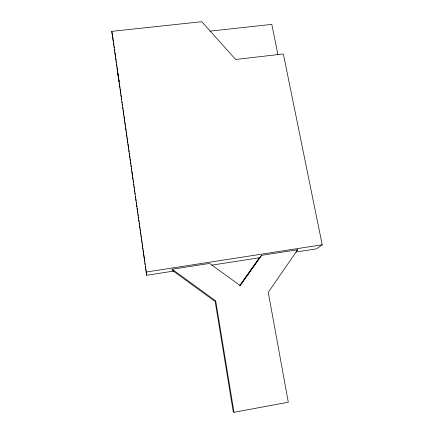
<?xml version="1.0" encoding="UTF-8"?>
<svg xmlns="http://www.w3.org/2000/svg" width="434" height="434" viewBox="0 0 434 434"><rect width="100%" height="100%" fill="white"/><g stroke="black" fill="none" stroke-linecap="round" stroke-linejoin="round"><path stroke-width="0.65" d="M261.528 255.36L240.219 285.605L209.557 263.427L172.152 269.232L172.07 270.17L215.177 301.521L233.237 411.725L233.991 412.3L288.295 402.215L268.272 292.353L297.637 249.751L261.528 255.36L239.823 285.827M239.617 285.68L259.299 257.753L211.852 265.136M215.177 301.521L215.709 300.914L172.152 269.232M296.737 250.494L297.637 249.751M173.942 271.038L146.681 275.281L111.788 31.346L201.799 21.7L235.608 59.469L283.353 53.962L322.212 244.76L316.614 248.828L295.955 252.046M145.998 272.075L322.212 244.76M210.045 31.123L271.809 24.38L277.944 54.814M215.709 300.914L233.991 412.3M117.717 73.075L119.111 81.597M111.788 31.346L113.469 41.789M113.67 43.107L113.952 45.098M114.142 46.422L114.326 47.751M114.516 49.08L114.798 51.066M114.988 52.395L115.65 57.038M115.84 58.362L116.122 60.353M116.307 61.682L116.496 63.006M116.686 64.335L116.968 66.321M117.158 67.65L117.82 72.294M118.005 73.617L118.666 78.261M118.856 79.59L119.138 81.581M119.328 82.905L119.996 87.597M120.185 88.937L120.853 93.63M121.043 94.97L121.33 96.983M121.52 98.323L121.71 99.663M121.997 101.675L122.187 103.015M122.377 104.355L122.567 105.695M122.855 107.708L123.044 109.048M123.234 110.388L123.522 112.401M123.712 113.741L123.902 115.081M124.091 116.42L124.379 118.433M124.569 119.773L124.759 121.113M124.949 122.453L125.236 124.466M125.426 125.806L125.616 127.146M125.806 128.486L126.093 130.498M126.283 131.838L126.473 133.178M126.663 134.518L126.95 136.531M127.14 137.871L127.33 139.211M127.525 140.551L127.808 142.564M127.997 143.904L128.665 148.596M128.86 149.936L129.142 151.943M129.332 153.289L129.527 154.629M129.717 155.969L129.999 157.976M130.189 159.321L130.384 160.661M130.574 162.001L130.856 164.009M131.052 165.354L131.242 166.694M131.431 168.034L131.719 170.041M131.909 171.387L132.576 176.074M132.766 177.419L133.054 179.426M133.243 180.766L133.433 182.106M133.721 184.119L133.911 185.459M134.101 186.799L134.29 188.139M134.578 190.152L134.768 191.492M134.958 192.832L135.148 194.172M135.435 196.184L135.625 197.524M135.815 198.864L136.102 200.877M136.292 202.217L136.482 203.557M136.672 204.897L136.96 206.909M137.149 208.249L137.339 209.589M137.529 210.929L137.817 212.942M138.007 214.282L138.196 215.622M138.386 216.962L138.674 218.975M138.864 220.315L139.054 221.655M139.243 222.995L139.531 225.007M139.721 226.347L140.008 228.36M140.198 229.7L140.388 231.04M140.578 232.38L140.866 234.393M141.055 235.733L141.245 237.072M141.441 238.412L141.723 240.425M141.913 241.765L142.102 243.105M142.298 244.445L142.58 246.458M142.77 247.798L142.965 249.138M143.155 250.478L143.437 252.49M143.632 253.83L144.3 258.523M144.489 259.863L144.772 261.876M144.967 263.216L145.157 264.556M145.439 266.568L145.634 267.908M145.824 269.248L146.014 270.588M146.204 271.928L146.681 275.281"/></g></svg>
